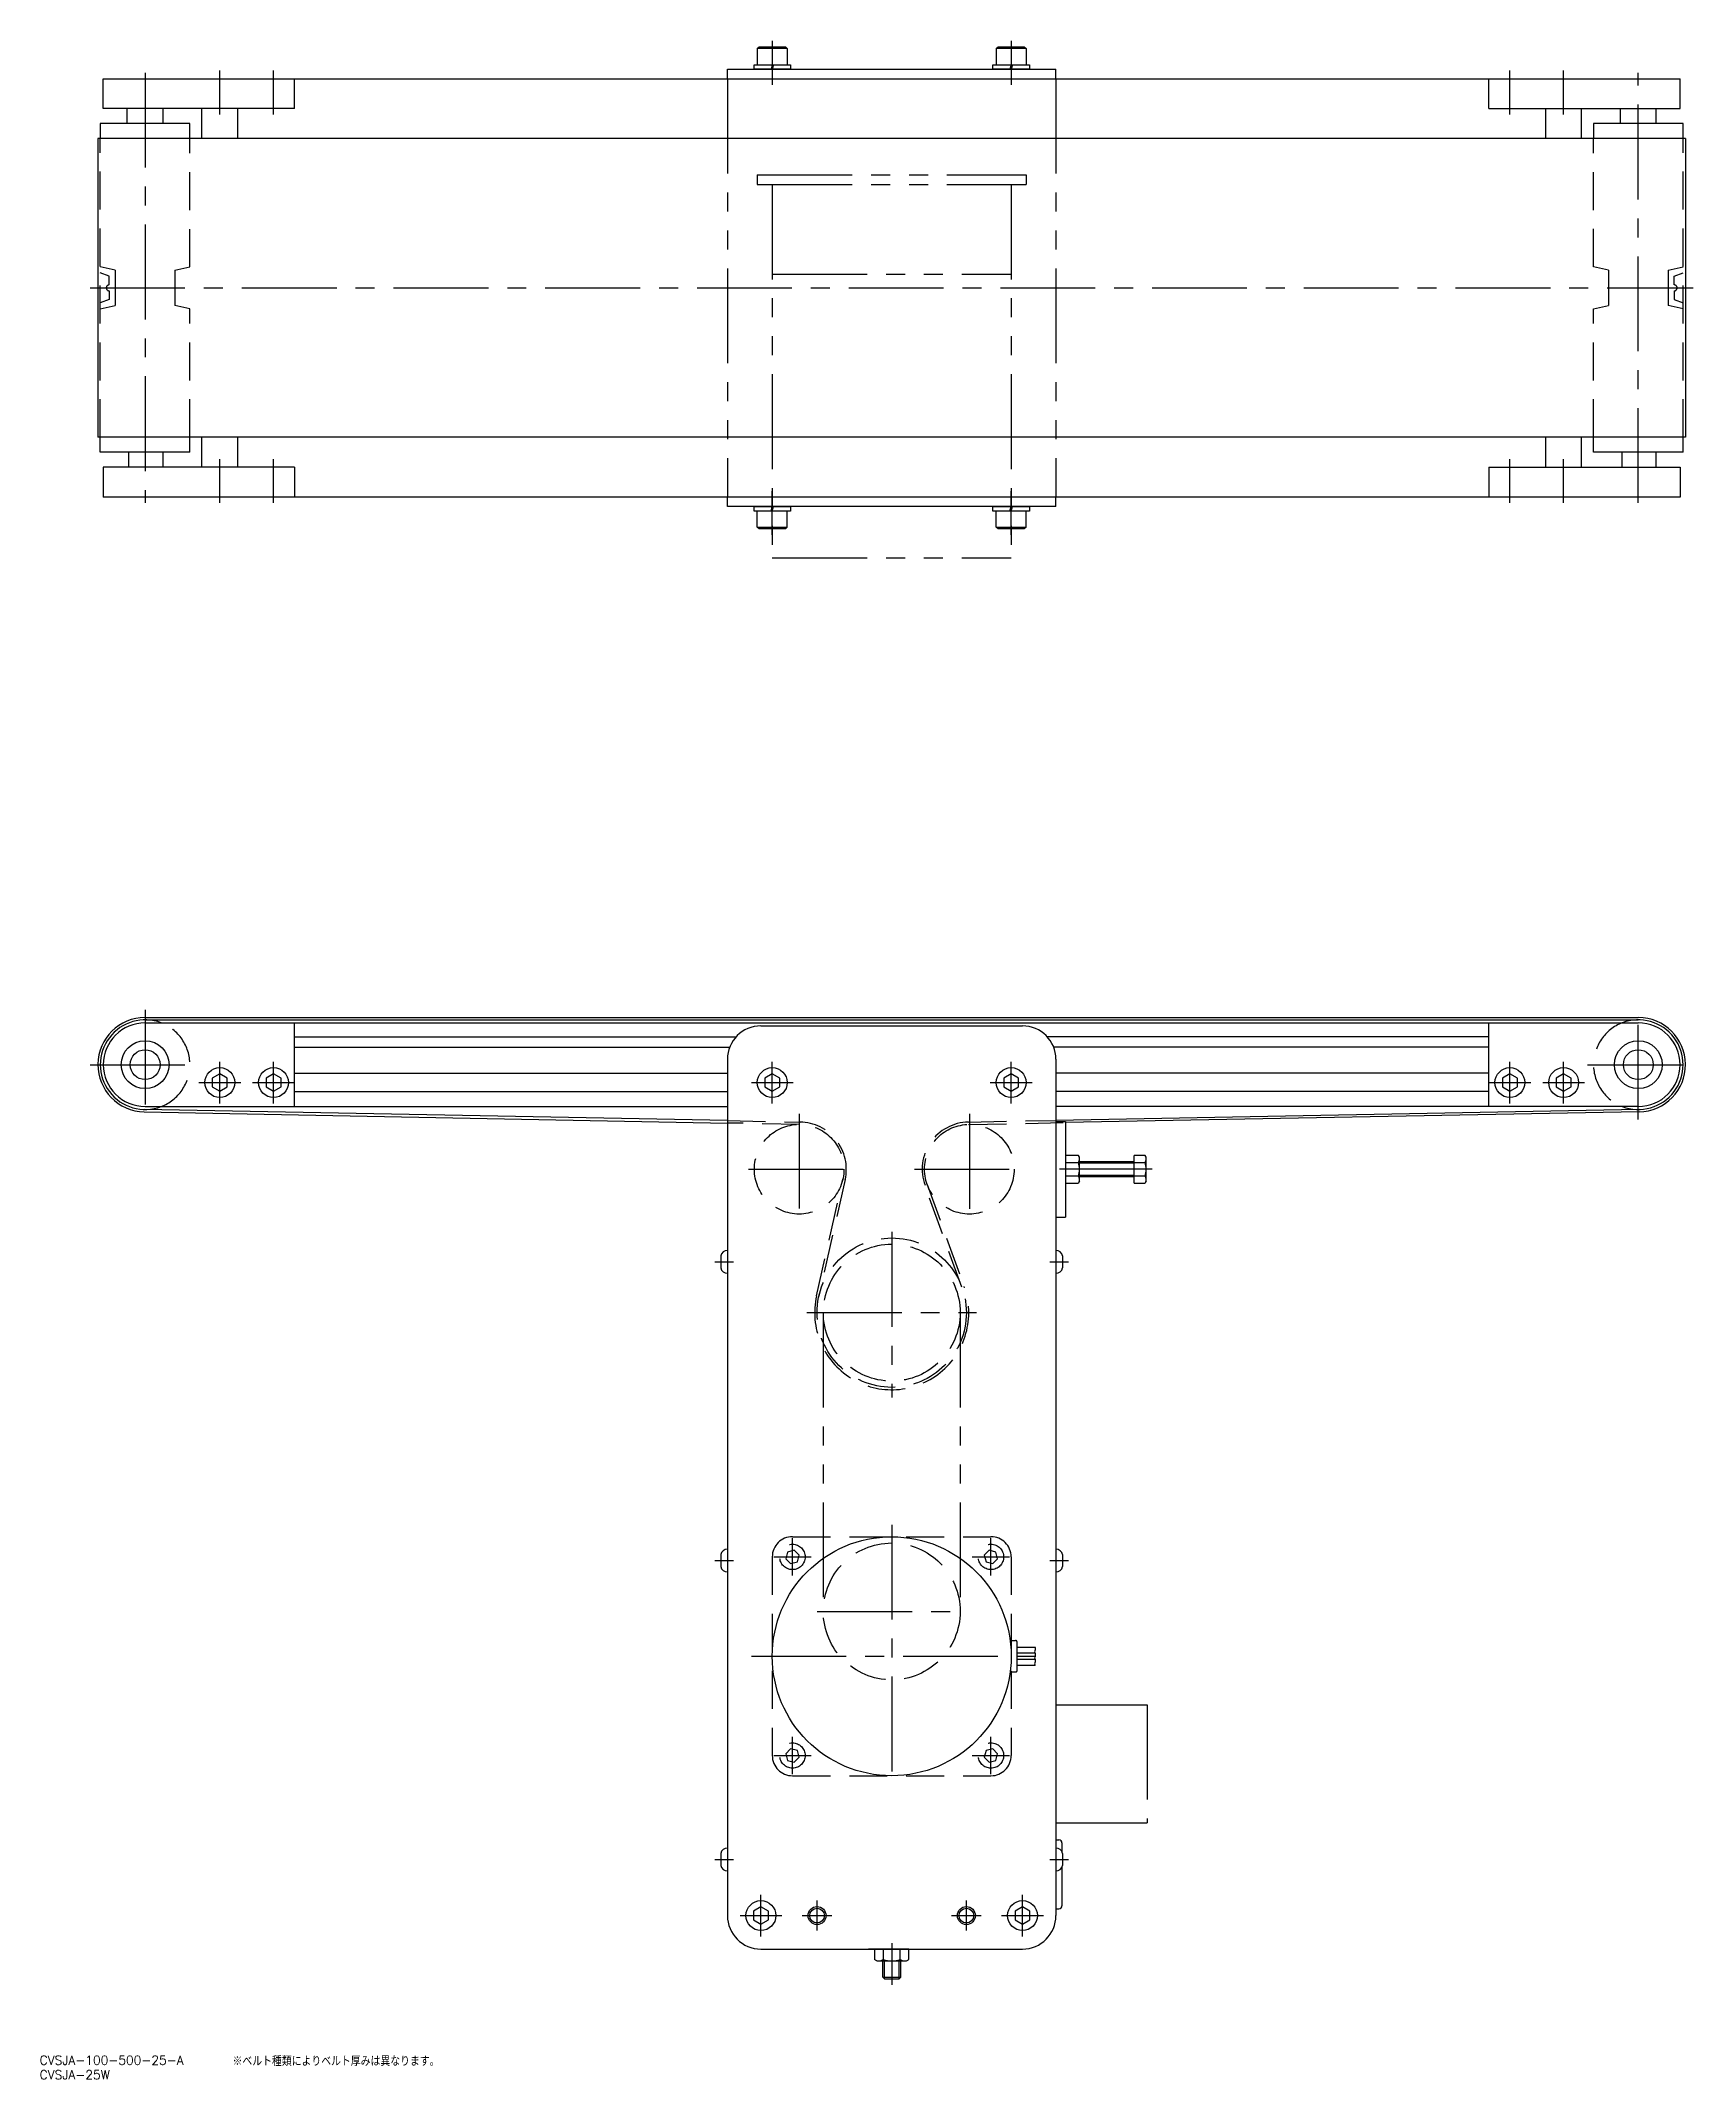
# Model space of a CAD drawing. Extents: x -220 to 333, y -1099 to -417.
import ezdxf

# ---------------------------------------------------------------- set-up
doc = ezdxf.new("R2010")
doc.units = 0
for name, pattern in [('CENTER', [50.8, 31.75, -6.35, 6.35, -6.35]), ('DASHED', [19.05, 12.7, -6.35]), ('PHANTOM', [63.5, 31.75, -6.35, 6.35, -6.35, 6.35, -6.35])]:
    doc.linetypes.add(name, pattern=pattern)
doc.layers.get('0').update_dxf_attribs({"linetype": 'CONTINUOUS'})
doc.layers.add('CENTER', color=1, linetype='CENTER')
doc.styles.get("Standard").update_dxf_attribs({"font": 'txt.shx', "height": 3, "bigfont": 'bigfont.shx'})

# ---------------------------------------------------------------- blocks, each defined once
blk = doc.blocks.new('*U12')
at = {"color": 7, "linetype": 'CONTINUOUS'}
blk.add_text('※ベルト種類によりベルト厚みは異なります。', height=3, dxfattribs=at).set_placement((-155.94, -1094.91))
blk = doc.blocks.new('*U20')
at = {"color": 7, "linetype": 'CONTINUOUS'}
blk.add_text('CVSJA-100-500-25-A', height=3, dxfattribs=at).set_placement((-220.55, -1094.47))
blk = doc.blocks.new('*U21')
at = {"color": 7, "linetype": 'CONTINUOUS'}
blk.add_text('CVSJA-25W', height=3, dxfattribs=at).set_placement((-220.55, -1099.34))

msp = doc.modelspace()

# ---------------------------------------------------------------- linework, layer by layer
at = {"color": 7, "linetype": 'CONTINUOUS'}
for p, q in [((19.78, -419.67), (20.38, -419.07)), ((19.78, -419.67), (19.78, -425.07)), ((29.78, -419.67), (19.78, -419.67)), ((20.38, -419.07), (29.18, -419.07)), ((29.18, -419.07), (29.78, -419.67)), ((29.78, -419.67), (29.78, -425.07)), ((99.78, -419.67), (100.38, -419.07)), ((99.78, -419.67), (99.78, -425.07)), ((109.78, -419.67), (99.78, -419.67)), ((100.38, -419.07), (109.18, -419.07)), ((109.18, -419.07), (109.78, -419.67)), ((109.78, -419.67), (109.78, -425.07)), ((-199.22, -439.77), (-199.22, -429.77)), ((-199.22, -429.77), (328.78, -429.77)), ((-135.22, -439.77), (-135.22, -429.77)), ((9.78, -426.57), (119.78, -426.57)), ((9.78, -429.77), (9.78, -426.57)), ((18.68, -426.57), (18.68, -425.07)), ((18.68, -425.07), (30.88, -425.07)), ((30.88, -426.57), (18.68, -426.57)), ((30.88, -426.57), (18.68, -426.57)), ((24.78, -425.07), (24.38, -426.57)), ((25.17, -425.07), (24.78, -426.57)), ((30.88, -425.07), (30.88, -426.57)), ((98.68, -426.57), (98.68, -425.07)), ((98.68, -425.07), (110.88, -425.07)), ((110.88, -426.57), (98.68, -426.57)), ((110.88, -426.57), (98.68, -426.57)), ((104.78, -425.07), (104.38, -426.57)), ((105.17, -425.07), (104.78, -426.57)), ((110.88, -425.07), (110.88, -426.57)), ((119.78, -429.77), (119.78, -426.57)), ((264.78, -439.77), (264.78, -429.77)), ((328.78, -439.77), (328.78, -429.77)), ((-135.22, -439.77), (-199.22, -439.77)), ((-191.22, -444.77), (-191.22, -439.77)), ((-179.22, -444.77), (-179.22, -439.77)), ((-166.22, -449.77), (-166.22, -439.77)), ((-154.22, -449.77), (-154.22, -439.77)), ((264.78, -439.77), (328.78, -439.77)), ((283.78, -449.77), (283.78, -439.77)), ((295.78, -449.77), (295.78, -439.77)), ((308.78, -444.77), (308.78, -439.77)), ((320.78, -444.77), (320.78, -439.77)), ((330.58, -449.77), (-201.02, -449.77)), ((-201.02, -449.77), (-201.02, -549.77)), ((-200.22, -444.77), (-200.22, -449.77)), ((-170.22, -444.77), (-200.22, -444.77)), ((-170.22, -449.77), (-170.22, -444.77)), ((329.78, -444.77), (299.78, -444.77)), ((299.78, -444.77), (299.78, -449.77)), ((329.78, -449.77), (329.78, -444.77)), ((330.58, -449.77), (330.58, -549.77)), ((330.58, -549.77), (-201.02, -549.77)), ((-200.22, -554.77), (-200.22, -549.77)), ((-170.22, -554.77), (-170.22, -549.77)), ((-166.22, -559.77), (-166.22, -549.77)), ((-154.22, -559.77), (-154.22, -549.77)), ((283.78, -559.77), (283.78, -549.77)), ((295.78, -559.77), (295.78, -549.77)), ((299.78, -554.77), (299.78, -549.77)), ((329.78, -554.77), (329.78, -549.77)), ((-170.22, -554.77), (-200.22, -554.77)), ((-190.73, -554.75), (-190.73, -559.77)), ((-179.23, -557.75), (-179.23, -554.75)), ((-179.23, -559.77), (-179.23, -554.75)), ((329.78, -554.77), (299.78, -554.77)), ((309.27, -554.75), (309.27, -559.77)), ((320.77, -557.55), (320.77, -554.75)), ((320.77, -559.77), (320.77, -554.75)), ((-135.22, -559.77), (-199.22, -559.77)), ((-199.22, -559.77), (-199.22, -569.77)), ((-135.22, -559.77), (-135.22, -569.77)), ((264.78, -559.77), (328.78, -559.77)), ((264.78, -559.77), (264.78, -569.77)), ((328.78, -559.77), (328.78, -569.77)), ((328.78, -569.77), (-199.22, -569.77)), ((9.78, -572.97), (9.78, -569.77)), ((119.78, -572.97), (9.78, -572.97)), ((18.68, -574.47), (18.68, -572.97)), ((18.68, -572.97), (30.88, -572.97)), ((24.38, -574.47), (24.78, -572.97)), ((24.78, -574.47), (25.17, -572.97)), ((30.88, -572.97), (30.88, -574.47)), ((98.68, -574.47), (98.68, -572.97)), ((98.68, -572.97), (110.88, -572.97)), ((104.38, -574.47), (104.78, -572.97)), ((104.78, -574.47), (105.17, -572.97)), ((110.88, -572.97), (110.88, -574.47)), ((119.78, -572.97), (119.78, -569.77)), ((30.88, -574.47), (18.68, -574.47)), ((19.78, -579.87), (19.78, -574.47)), ((20.38, -580.47), (19.78, -579.87)), ((19.78, -579.87), (29.78, -579.87)), ((29.78, -579.87), (29.18, -580.47)), ((29.78, -579.87), (29.78, -574.47)), ((110.88, -574.47), (98.68, -574.47)), ((99.78, -579.87), (99.78, -574.47)), ((100.38, -580.47), (99.78, -579.87)), ((99.78, -579.87), (109.78, -579.87)), ((109.78, -579.87), (109.18, -580.47)), ((109.78, -579.87), (109.78, -574.47)), ((29.18, -580.47), (20.38, -580.47)), ((109.18, -580.47), (100.38, -580.47)), ((-185.22, -743.97), (314.78, -743.97)), ((-185.22, -744.77), (314.78, -744.77)), ((-185.22, -745.77), (314.78, -745.77)), ((-135.22, -773.77), (-135.22, -745.77)), ((-135.22, -750.43), (12.69, -750.43)), ((20.98, -746.77), (108.58, -746.77)), ((264.78, -750.43), (116.87, -750.43)), ((264.78, -773.77), (264.78, -745.77)), ((-135.22, -753.93), (10.53, -753.93)), ((264.78, -753.93), (119.03, -753.93)), ((-160.22, -762.88), (-162.72, -764.32)), ((-157.72, -764.32), (-160.22, -762.88)), ((-142.22, -762.88), (-144.72, -764.32)), ((-139.72, -764.32), (-142.22, -762.88)), ((-135.22, -762.57), (9.78, -762.57)), ((9.78, -757.97), (9.78, -1044.57)), ((24.78, -762.88), (22.28, -764.32)), ((27.28, -764.32), (24.78, -762.88)), ((104.78, -762.88), (102.28, -764.32)), ((107.28, -764.32), (104.78, -762.88)), ((119.78, -757.97), (119.78, -1044.57)), ((264.78, -762.57), (119.78, -762.57)), ((271.78, -762.88), (269.28, -764.32)), ((274.28, -764.32), (271.78, -762.88)), ((289.78, -762.88), (287.28, -764.32)), ((292.28, -764.32), (289.78, -762.88)), ((-162.72, -764.32), (-162.72, -767.21)), ((-162.72, -767.21), (-160.22, -768.65)), ((-160.22, -768.65), (-157.72, -767.21)), ((-157.72, -767.21), (-157.72, -764.32)), ((-144.72, -764.32), (-144.72, -767.21)), ((-144.72, -767.21), (-142.22, -768.65)), ((-142.22, -768.65), (-139.72, -767.21)), ((-139.72, -767.21), (-139.72, -764.32)), ((-135.22, -768.77), (9.78, -768.77)), ((22.28, -764.32), (22.28, -767.21)), ((22.28, -767.21), (24.78, -768.65)), ((24.78, -768.65), (27.28, -767.21)), ((27.28, -767.21), (27.28, -764.32)), ((102.28, -764.32), (102.28, -767.21)), ((102.28, -767.21), (104.78, -768.65)), ((104.78, -768.65), (107.28, -767.21)), ((107.28, -767.21), (107.28, -764.32)), ((264.78, -768.77), (119.78, -768.77)), ((269.28, -764.32), (269.28, -767.21)), ((269.28, -767.21), (271.78, -768.65)), ((271.78, -768.65), (274.28, -767.21)), ((274.28, -767.21), (274.28, -764.32)), ((287.28, -764.32), (287.28, -767.21)), ((287.28, -767.21), (289.78, -768.65)), ((289.78, -768.65), (292.28, -767.21)), ((292.28, -767.21), (292.28, -764.32)), ((-185.53, -775.56), (9.78, -779.3)), ((9.78, -778.5), (-185.51, -774.76)), ((-185.22, -773.77), (9.78, -773.77)), ((314.78, -773.77), (119.78, -773.77)), ((315.06, -774.76), (119.78, -778.42)), ((315.07, -775.56), (122.98, -779.16)), ((119.78, -778.77), (122.98, -778.77)), ((122.98, -778.77), (122.98, -810.77)), ((127.32, -790.15), (122.98, -790.15)), ((122.98, -790.15), (122.98, -799.39)), ((127.68, -790.77), (127.32, -790.15)), ((127.68, -798.77), (127.68, -790.77)), ((145.98, -799.39), (145.98, -790.15)), ((149.62, -790.15), (145.98, -790.15)), ((149.98, -790.77), (149.62, -790.15)), ((149.98, -798.77), (149.98, -790.77)), ((122.98, -792.46), (127.32, -792.46)), ((127.32, -797.08), (122.98, -797.08)), ((145.98, -792.27), (127.68, -792.27)), ((145.98, -797.27), (127.68, -797.27)), ((145.98, -792.46), (149.62, -792.46)), ((149.62, -797.08), (145.98, -797.08)), ((122.98, -799.39), (127.32, -799.39)), ((127.68, -798.77), (127.32, -799.39)), ((145.98, -799.39), (149.62, -799.39)), ((149.98, -798.77), (149.62, -799.39)), ((119.78, -810.77), (122.98, -810.77)), ((7.58, -823.77), (7.58, -827.77)), ((121.98, -823.77), (121.98, -827.77)), ((7.58, -923.77), (7.58, -927.77)), ((121.98, -923.77), (121.98, -927.77)), ((119.78, -938.02), (119.78, -977.52)), ((119.78, -1019.27), (120.78, -1019.27)), ((119.78, -1021.27), (119.78, -1023.27)), ((121.78, -1020.27), (121.78, -1023.14)), ((7.58, -1023.77), (7.58, -1027.77)), ((121.78, -1028.4), (121.78, -1041.27)), ((121.98, -1023.77), (121.98, -1027.77)), ((20.98, -1041.68), (18.48, -1043.12)), ((18.48, -1043.12), (18.48, -1046.01)), ((23.48, -1043.12), (20.98, -1041.68)), ((23.48, -1046.01), (23.48, -1043.12)), ((108.58, -1041.68), (106.08, -1043.12)), ((106.08, -1043.12), (106.08, -1046.01)), ((111.08, -1043.12), (108.58, -1041.68)), ((111.08, -1046.01), (111.08, -1043.12)), ((119.78, -1038.27), (119.78, -1040.27)), ((119.78, -1042.27), (120.78, -1042.27)), ((18.48, -1046.01), (20.98, -1047.45)), ((20.98, -1047.45), (23.48, -1046.01)), ((106.08, -1046.01), (108.58, -1047.45)), ((108.58, -1047.45), (111.08, -1046.01)), ((20.98, -1055.77), (108.58, -1055.77)), ((70.55, -1055.77), (57, -1055.77)), ((59, -1055.77), (59, -1059.32)), ((61.89, -1055.77), (61.89, -1059.32)), ((67.66, -1059.32), (67.66, -1055.77)), ((70.55, -1059.32), (70.55, -1055.77)), ((59.78, -1059.77), (59, -1059.32)), ((59.78, -1059.77), (69.78, -1059.77)), ((61.78, -1065.23), (61.78, -1059.77)), ((67.78, -1065.23), (67.78, -1059.77)), ((69.78, -1059.77), (70.55, -1059.32)), ((62.32, -1065.77), (61.78, -1065.23)), ((61.78, -1065.23), (67.78, -1065.23)), ((62.32, -1065.77), (67.23, -1065.77)), ((67.23, -1065.77), (67.78, -1065.23))]:
    msp.add_line(p, q, dxfattribs=at)
at = {"color": 3, "linetype": 'PHANTOM'}
for p, q in [((9.78, -429.77), (9.78, -569.77)), ((119.78, -429.77), (119.78, -569.77)), ((19.78, -461.97), (109.78, -461.97)), ((19.78, -461.97), (19.78, -465.17)), ((109.78, -461.97), (109.78, -465.17)), ((19.78, -465.17), (109.78, -465.17)), ((24.78, -465.17), (24.78, -590.17)), ((104.78, -465.17), (104.78, -590.17)), ((24.78, -495.17), (104.78, -495.17)), ((24.78, -590.17), (104.78, -590.17)), ((41.87, -842.77), (41.87, -942.77)), ((87.68, -842.77), (87.68, -942.77)), ((119.78, -974.02), (150.28, -974.02)), ((150.28, -974.02), (150.28, -1013.52)), ((119.78, -1013.52), (150.28, -1013.52))]:
    msp.add_line(p, q, dxfattribs=at)
at = {"color": 3, "linetype": 'DASHED'}
for p, q in [((-200.22, -549.77), (-200.22, -449.77)), ((-170.22, -492.77), (-170.22, -449.77)), ((299.78, -492.76), (299.78, -449.77)), ((329.78, -549.77), (329.78, -449.77)), ((-195.21, -493.87), (-200.22, -492.76)), ((-197.22, -495.87), (-200.22, -494.77)), ((-197.22, -495.87), (-200.22, -494.77)), ((-197.22, -498.77), (-197.22, -495.87)), ((-197.22, -498.77), (-197.22, -495.87)), ((-195.21, -493.87), (-195.21, -505.67)), ((-175.23, -493.87), (-170.22, -492.77)), ((-175.23, -493.87), (-175.23, -505.67)), ((304.79, -493.87), (299.78, -492.76)), ((304.79, -493.87), (304.79, -505.67)), ((324.77, -493.87), (329.78, -492.77)), ((324.77, -493.87), (324.77, -505.67)), ((326.78, -495.87), (329.78, -494.77)), ((326.78, -495.87), (329.78, -494.77)), ((326.78, -498.77), (326.78, -495.87)), ((326.78, -498.77), (326.78, -495.87)), ((-197.22, -503.67), (-200.22, -504.77)), ((-197.22, -503.67), (-200.22, -504.77)), ((-197.22, -500.77), (-197.22, -503.67)), ((-197.22, -500.77), (-197.22, -503.67)), ((326.78, -500.77), (326.78, -503.67)), ((326.78, -500.77), (326.78, -503.67)), ((326.78, -503.67), (329.78, -504.77)), ((326.78, -503.67), (329.78, -504.77)), ((-200.22, -506.77), (-195.21, -505.67)), ((-170.22, -506.77), (-175.22, -505.67)), ((-170.22, -549.77), (-170.22, -506.77)), ((299.78, -506.77), (304.79, -505.67)), ((299.78, -549.77), (299.78, -506.77)), ((329.78, -506.77), (324.78, -505.67)), ((9.78, -778.5), (34.08, -778.97)), ((34.06, -779.77), (9.78, -779.3)), ((90.48, -778.97), (119.78, -778.42)), ((90.5, -779.77), (122.98, -779.16)), ((39.61, -837.09), (48.41, -798.07)), ((49.19, -798.24), (40.39, -837.27)), ((88.28, -834.25), (75.92, -800.15)), ((76.67, -799.88), (89.03, -833.98)), ((31.54, -917.77), (98.01, -917.77)), ((24.78, -924.53), (24.78, -991)), ((29.91, -922.9), (29.31, -925.13)), ((29.31, -925.13), (30.94, -926.76)), ((32.14, -922.3), (29.91, -922.9)), ((30.94, -926.76), (33.18, -926.17)), ((33.77, -923.94), (32.14, -922.3)), ((33.18, -926.17), (33.77, -923.94)), ((97.41, -922.3), (95.78, -923.94)), ((95.78, -923.94), (96.38, -926.17)), ((96.38, -926.17), (98.61, -926.76)), ((99.64, -922.9), (97.41, -922.3)), ((98.61, -926.76), (100.24, -925.13)), ((100.24, -925.13), (99.64, -922.9)), ((104.78, -924.53), (104.78, -991)), ((104.78, -952.52), (106.28, -952.52)), ((106.78, -962.52), (106.78, -953.02)), ((106.78, -954.77), (112.78, -954.77)), ((112.78, -956.77), (106.78, -956.77)), ((106.78, -958.77), (112.78, -958.77)), ((106.78, -960.77), (112.78, -960.77)), ((104.78, -963.02), (106.28, -963.02)), ((30.94, -988.77), (29.31, -990.4)), ((33.18, -989.37), (30.94, -988.77)), ((98.61, -988.77), (96.38, -989.37)), ((100.24, -990.4), (98.61, -988.77)), ((29.31, -990.4), (29.91, -992.63)), ((29.91, -992.63), (32.14, -993.23)), ((32.14, -993.23), (33.77, -991.6)), ((33.77, -991.6), (33.18, -989.37)), ((96.38, -989.37), (95.78, -991.6)), ((95.78, -991.6), (97.41, -993.23)), ((97.41, -993.23), (99.64, -992.63)), ((99.64, -992.63), (100.24, -990.4)), ((31.54, -997.77), (98.01, -997.77))]:
    msp.add_line(p, q, dxfattribs=at)
at = {"color": 3, "linetype": 'CONTINUOUS'}
for p, q in [((145.98, -792.7), (127.68, -792.7)), ((145.98, -796.83), (127.68, -796.83)), ((62.32, -1065.77), (62.32, -1059.77)), ((67.23, -1065.77), (67.23, -1059.77))]:
    msp.add_line(p, q, dxfattribs=at)
at = {"color": 7, "linetype": 'CONTINUOUS'}
for centre, radius in [((-185.22, -759.77), 8), ((-185.22, -759.77), 5), ((314.78, -759.77), 8), ((314.78, -759.77), 5), ((-160.22, -765.77), 5), ((-142.22, -765.77), 5), ((24.78, -765.77), 5), ((104.78, -765.77), 5), ((271.78, -765.77), 5), ((289.78, -765.77), 5), ((64.78, -957.77), 40), ((20.98, -1044.57), 5), ((39.78, -1044.57), 2.46), ((89.78, -1044.57), 2.46), ((108.58, -1044.57), 5)]:
    msp.add_circle(centre, radius, dxfattribs=at)
at = {"color": 3, "linetype": 'DASHED'}
for centre, radius in [((33.78, -794.77), 15), ((90.78, -794.77), 15), ((64.78, -842.77), 25), ((64.78, -842.77), 22.91), ((31.54, -924.53), 4.25), ((64.78, -942.77), 22.91), ((98.01, -924.53), 4.25), ((31.54, -991), 4.25), ((98.01, -991), 4.25)]:
    msp.add_circle(centre, radius, dxfattribs=at)
at = {"color": 3, "linetype": 'CONTINUOUS'}
for centre in [(39.78, -1044.57), (89.78, -1044.57)]:
    msp.add_circle(centre, 3, dxfattribs=at)
at = {"color": 3, "linetype": 'DASHED'}
for centre, radius, start, end in [((-197.22, -499.77), 1, 90, 270), ((-197.22, -499.77), 1, 90, 270), ((326.78, -499.77), 1, 270, 90), ((-185.22, -759.77), 15, 291.03947, 68.96053), ((314.78, -759.77), 15, 111.03947, 248.96053), ((33.78, -794.77), 15.8, 347.29168, 88.90279), ((90.78, -794.77), 15.8, 91.07279, 199.92257), ((64.78, -842.77), 25.8, 167.29168, 19.92257), ((31.54, -924.53), 6.77, 90, 180), ((98.01, -924.53), 6.77, 0, 90), ((106.28, -953.02), 0.5, 0, 90), ((106.28, -962.52), 0.5, 270, 0), ((31.54, -991), 6.77, 180, 270), ((98.01, -991), 6.77, 270, 0)]:
    msp.add_arc(centre, radius, start, end, dxfattribs=at)
at = {"color": 7, "linetype": 'CONTINUOUS'}
for centre, radius, start, end in [((-185.22, -759.77), 15.8, 90, 268.90279), ((-185.22, -759.77), 15, 68.96053, 291.03947), ((-185.22, -759.77), 14, 90, 270), ((20.98, -757.97), 11.2, 90, 180), ((108.58, -757.97), 11.2, 0, 90), ((314.78, -759.77), 15, 248.96053, 111.03947), ((314.78, -759.77), 15.8, 271.07279, 90.00098), ((314.78, -759.77), 14, 270, 90), ((125.63, -791.3), 2.04, 325.61575, 25.61575), ((147.93, -791.3), 2.04, 325.61575, 25.61575), ((120.03, -794.77), 7.64, 342.41205, 17.58795), ((125.63, -798.23), 2.04, 334.38425, 34.38425), ((142.33, -794.77), 7.64, 342.41205, 17.58795), ((147.93, -798.23), 2.04, 334.38425, 34.38425), ((9.67, -824.09), 2.12, 87.25733, 171.32149), ((119.88, -824.09), 2.12, 8.67851, 92.74267), ((9.67, -827.45), 2.12, 188.67851, 272.74267), ((119.88, -827.45), 2.12, 267.25733, 351.32149), ((9.67, -924.09), 2.12, 87.25733, 171.32149), ((9.67, -927.45), 2.12, 188.67851, 272.74267), ((119.88, -924.09), 2.12, 8.67851, 92.74267), ((119.88, -927.45), 2.12, 267.25733, 351.32149), ((9.67, -1024.09), 2.12, 87.25733, 171.32149), ((119.88, -1024.09), 2.12, 8.67851, 92.74267), ((120.78, -1020.27), 1, 0, 90), ((9.67, -1027.45), 2.12, 188.67851, 272.74267), ((119.88, -1027.45), 2.12, 267.25733, 351.32149), ((120.78, -1041.27), 1, 270, 0), ((20.98, -1044.57), 11.2, 180, 270), ((108.58, -1044.57), 11.2, 270, 0), ((60.45, -1057.21), 2.56, 244.38425, 304.38425), ((64.78, -1050.21), 9.55, 252.41205, 287.58795), ((69.11, -1057.21), 2.56, 235.61575, 295.61575)]:
    msp.add_arc(centre, radius, start, end, dxfattribs=at)
at = {"color": 3, "linetype": 'CONTINUOUS'}
for centre, start, end in [((111.91, -955.27), 330, 30), ((113.64, -956.27), 150.00001, 209.99997), ((113.64, -958.27), 150.00004, 209.99996), ((113.64, -960.27), 150.00001, 209.99997), ((111.91, -957.27), 330, 30), ((111.91, -959.27), 330, 30)]:
    msp.add_arc(centre, 1, start, end, dxfattribs=at)
at = {"layer": 'CENTER', "color": 1, "linetype": 'CENTER'}
for p, q in [((24.78, -417.07), (24.78, -431.77)), ((104.78, -417.07), (104.78, -431.77)), ((-185.22, -427.77), (-185.22, -571.77)), ((-160.22, -441.77), (-160.22, -427.07)), ((-142.22, -441.77), (-142.22, -427.07)), ((271.78, -441.77), (271.78, -427.07)), ((289.78, -441.77), (289.78, -427.07)), ((314.78, -571.77), (314.78, -427.77)), ((-203.62, -499.77), (333.18, -499.77)), ((-160.22, -571.77), (-160.22, -557.07)), ((-142.22, -571.77), (-142.22, -557.07)), ((271.78, -571.77), (271.78, -557.07)), ((289.78, -571.77), (289.78, -557.07)), ((24.78, -582.47), (24.78, -567.77)), ((104.78, -582.47), (104.78, -567.77)), ((-185.22, -741.37), (-185.22, -778.17)), ((314.78, -778.17), (314.78, -741.37)), ((-203.62, -759.77), (-168.22, -759.77)), ((-160.22, -772.77), (-160.22, -758.77)), ((-142.22, -772.77), (-142.22, -758.77)), ((24.78, -772.77), (24.78, -758.77)), ((104.78, -772.77), (104.78, -758.77)), ((271.78, -772.77), (271.78, -758.77)), ((289.78, -772.77), (289.78, -758.77)), ((297.78, -759.77), (333.18, -759.77)), ((-167.22, -765.77), (-153.22, -765.77)), ((-149.22, -765.77), (-135.22, -765.77)), ((17.78, -765.77), (31.78, -765.77)), ((97.78, -765.77), (111.78, -765.77)), ((264.78, -765.77), (278.78, -765.77)), ((282.78, -765.77), (296.78, -765.77)), ((33.78, -776.2), (33.78, -811.77)), ((90.78, -776.25), (90.78, -811.77)), ((16.78, -794.77), (52.18, -794.77)), ((72.38, -794.77), (107.78, -794.77)), ((151.98, -794.77), (120.98, -794.77)), ((64.78, -815.77), (64.78, -871.17)), ((5.58, -825.77), (11.78, -825.77)), ((117.78, -825.77), (123.98, -825.77)), ((36.38, -842.77), (93.18, -842.77)), ((64.78, -913.77), (64.78, -1001.77)), ((31.54, -930.78), (31.54, -918.28)), ((98.01, -930.78), (98.01, -918.28)), ((5.58, -925.77), (11.78, -925.77)), ((25.29, -924.53), (37.79, -924.53)), ((91.76, -924.53), (104.26, -924.53)), ((117.78, -925.77), (123.98, -925.77)), ((39.87, -942.77), (89.68, -942.77)), ((31.54, -997.25), (31.54, -984.75)), ((98.01, -997.25), (98.01, -984.75)), ((25.29, -991), (37.79, -991)), ((91.76, -991), (104.26, -991)), ((5.58, -1025.77), (11.78, -1025.77)), ((117.78, -1025.77), (123.98, -1025.77)), ((20.98, -1051.57), (20.98, -1037.57)), ((39.78, -1049.57), (39.78, -1039.57)), ((89.78, -1049.57), (89.78, -1039.57)), ((108.58, -1051.57), (108.58, -1037.57)), ((13.98, -1044.57), (27.98, -1044.57)), ((34.78, -1044.57), (44.78, -1044.57)), ((84.78, -1044.57), (94.78, -1044.57)), ((101.58, -1044.57), (115.58, -1044.57)), ((64.78, -1053.77), (64.78, -1067.77))]:
    msp.add_line(p, q, dxfattribs=at)
at = {"layer": 'CENTER', "linetype": 'CENTER'}
msp.add_line((17.78, -957.77), (114.78, -957.77), dxfattribs=at)

# ---------------------------------------------------------------- block references
at = {"color": 7, "linetype": 'CONTINUOUS'}
for name in ['*U20', '*U12', '*U21']:
    msp.add_blockref(name, (0, 0), dxfattribs=at)

doc.saveas('drawing.dxf')
